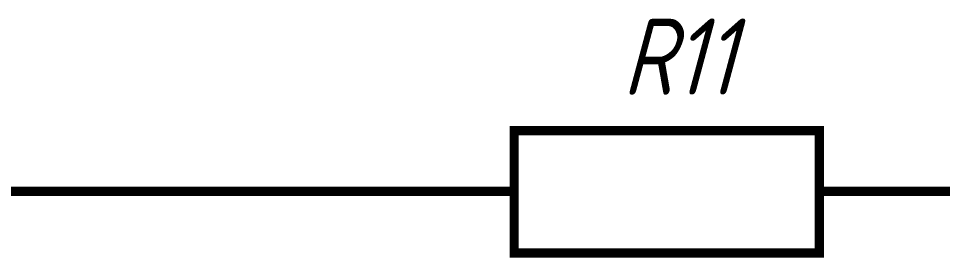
# Model space of a CAD drawing. Header units: millimetres. Extents: x 101 to 942, y 57 to 651.
# Drawn here: x 768.73 to 799.01, y 466.63 to 474.47 of the extents above; entities that cross this region are included whole.
import ezdxf

# ---------------------------------------------------------------- set-up
doc = ezdxf.new("R2010")
doc.units = ezdxf.units.MM
doc.header["$LTSCALE"] = 0.5
doc.layers.add('Sheet', color=255, linetype='Continuous')
doc.styles.add('GOST type A0', font='', dxfattribs={"oblique": 15, "height": 3.5})
doc.styles.get('GOST type A0').set_extended_font_data('GOST type A')

msp = doc.modelspace()

# ---------------------------------------------------------------- linework, layer by layer
at = {"layer": 'Sheet', "color": 7, "const_width": 0.3}
msp.add_lwpolyline([(784.975, 470.785), (794.975, 470.785), (794.975, 466.778), (784.975, 466.778), (784.975, 470.785)], close=True, dxfattribs=at)
for points in [[(747.49, 468.797), (747.49, 468.797), (782.49, 468.797)], [(784.975, 468.797), (782.49, 468.797)], [(794.975, 468.797), (797.491, 468.797)], [(797.491, 468.797), (802.491, 468.797), (817.46, 468.797), (817.46, 468.797)]]:
    msp.add_lwpolyline(points, dxfattribs=at)

# ---------------------------------------------------------------- texts
at = {"layer": 'Sheet', "color": 7, "style": 'GOST type A0', "oblique": 15}
msp.add_text('R11', height=2.5, dxfattribs=at).set_placement((788.515, 471.966))

doc.saveas('drawing.dxf')
